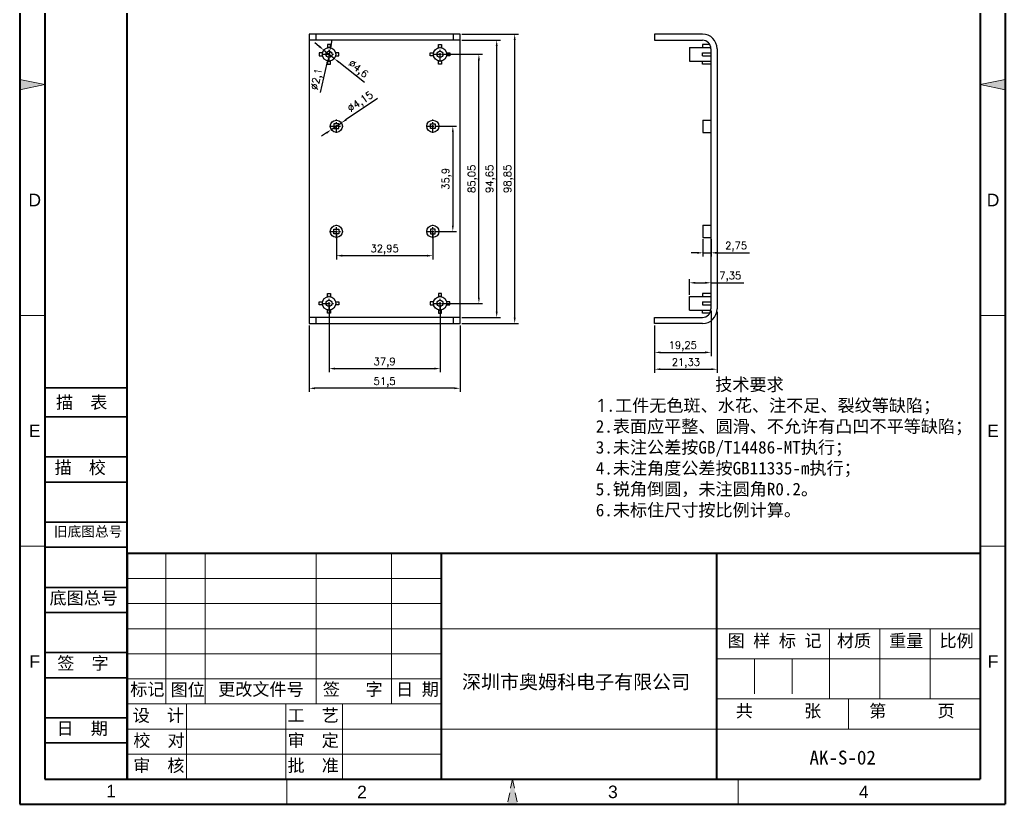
# Model space of a CAD drawing. Header units: millimetres. Extents: x 47619 to 47956, y -471 to 20.
# Drawn here: x 47619.1 to 47955.6, y -471.3 to -203.3 of the extents above; entities that cross this region are included whole.
import ezdxf
from ezdxf.enums import TextEntityAlignment as Align

# ---------------------------------------------------------------- set-up
doc = ezdxf.new("R2010")
doc.units = ezdxf.units.MM
for name, pattern in [('ACAD_ISO10W100', [18, 12, -3, 0, -3]), ('CENTER', [50.8, 31.75, -6.35, 6.35, -6.35]), ('HIDDEN2', [4.7625, 3.175, -1.5875])]:
    doc.linetypes.add(name, pattern=pattern)
for name, color, linetype, lineweight in [('dim', 82, 'Continuous', 9), ('图层1', 7, 'ACAD_ISO10W100', 15), ('图层2', 7, 'Continuous', 30), ('图层3', 7, 'Continuous', 15), ('图层4', 7, 'Continuous', 40), ('图层5', 7, 'HIDDEN2', 15)]:
    doc.layers.add(name, color=color, linetype=linetype, lineweight=lineweight)
doc.layers.add('尺寸线', color=7, linetype='Continuous')
doc.styles.get("Standard").update_dxf_attribs({"font": 'txt', "bigfont": 'gbcbig.shx'})
doc.styles.add('样式 3', font='arial.ttf', dxfattribs={"height": 3.8})
doc.dimstyles.new('ISO-25', dxfattribs={"dimtxt": 2.5, "dimasz": 2.5, "dimexe": 1.25, "dimexo": 0.625, "dimtad": 1, "dimtxsty": 'Standard', "dimcen": 2.5, "dimadec": 0, "dimazin": 0, "dimtfac": 1, "dimtmove": 0, "dimatfit": 3, "dimfxl": 1, "dimarcsym": 0})

# ---------------------------------------------------------------- blocks, each defined once
blk = doc.blocks.new('*D3837')
at = {"layer": 'Defpoints', "color": 0, "transparency": 16777216}
for p in [(47769.41, -208.26), (47788.07, -208.26), (47769.41, -307.11)]:
    blk.add_point(p, dxfattribs=at)
at = {"layer": 'dim', "color": 0, "lineweight": -2, "transparency": 16777216}
for p, q in [((47770.03, -208.26), (47789.32, -208.26)), ((47788.07, -305.11), (47788.07, -210.26)), ((47770.03, -307.11), (47789.32, -307.11))]:
    blk.add_line(p, q, dxfattribs=at)
at = {"layer": 'dim', "color": 0, "transparency": 16777216}
for points in [[(47787.74, -210.26), (47788.4, -210.26), (47788.07, -208.26)], [(47787.74, -305.11), (47788.4, -305.11), (47788.07, -307.11)]]:
    blk.add_solid(points, dxfattribs=at)
at = {"layer": 'dim', "color": 0, "transparency": 16777216, "insert": (47785.99, -257.68), "char_height": 2.5, "attachment_point": 5, "rotation": 90}
blk.add_mtext('98,85', dxfattribs=at)
blk = doc.blocks.new('*D3838')
at = {"layer": 'Defpoints', "color": 0, "transparency": 16777216}
for p in [(47769.41, -210.36), (47781.93, -210.36), (47769.41, -305.01)]:
    blk.add_point(p, dxfattribs=at)
at = {"layer": 'dim', "color": 0, "lineweight": -2, "transparency": 16777216}
for p, q in [((47770.03, -210.36), (47783.18, -210.36)), ((47781.93, -303.01), (47781.93, -212.36)), ((47770.03, -305.01), (47783.18, -305.01))]:
    blk.add_line(p, q, dxfattribs=at)
at = {"layer": 'dim', "color": 0, "transparency": 16777216}
for points in [[(47781.59, -212.36), (47782.26, -212.36), (47781.93, -210.36)], [(47781.59, -303.01), (47782.26, -303.01), (47781.93, -305.01)]]:
    blk.add_solid(points, dxfattribs=at)
at = {"layer": 'dim', "color": 0, "transparency": 16777216, "insert": (47779.84, -257.68), "char_height": 2.5, "attachment_point": 5, "rotation": 90}
blk.add_mtext('94,65', dxfattribs=at)
blk = doc.blocks.new('*D3839')
at = {"layer": 'Defpoints', "color": 0, "transparency": 16777216}
for p in [(47762.61, -215.16), (47775.85, -215.16), (47762.61, -300.21)]:
    blk.add_point(p, dxfattribs=at)
at = {"layer": 'dim', "color": 0, "lineweight": -2, "transparency": 16777216}
for p, q in [((47763.23, -215.16), (47777.1, -215.16)), ((47775.85, -298.21), (47775.85, -217.16)), ((47763.23, -300.21), (47777.1, -300.21))]:
    blk.add_line(p, q, dxfattribs=at)
at = {"layer": 'dim', "color": 0, "transparency": 16777216}
for points in [[(47775.51, -217.16), (47776.18, -217.16), (47775.85, -215.16)], [(47775.51, -298.21), (47776.18, -298.21), (47775.85, -300.21)]]:
    blk.add_solid(points, dxfattribs=at)
at = {"layer": 'dim', "color": 0, "transparency": 16777216, "insert": (47773.76, -257.68), "char_height": 2.5, "attachment_point": 5, "rotation": 90}
blk.add_mtext('85,05', dxfattribs=at)
blk = doc.blocks.new('*D3840')
at = {"layer": 'Defpoints', "color": 0, "transparency": 16777216}
for p in [(47760.13, -239.73), (47760.13, -275.63), (47766.95, -275.63)]:
    blk.add_point(p, dxfattribs=at)
at = {"layer": 'dim', "color": 0, "lineweight": -2, "transparency": 16777216}
for p, q in [((47760.76, -239.73), (47768.2, -239.73)), ((47766.95, -241.73), (47766.95, -273.63)), ((47760.76, -275.63), (47768.2, -275.63))]:
    blk.add_line(p, q, dxfattribs=at)
at = {"layer": 'dim', "color": 0, "transparency": 16777216}
for points in [[(47766.62, -241.73), (47767.28, -241.73), (47766.95, -239.73)], [(47766.62, -273.63), (47767.28, -273.63), (47766.95, -275.63)]]:
    blk.add_solid(points, dxfattribs=at)
at = {"layer": 'dim', "color": 0, "transparency": 16777216, "insert": (47764.87, -257.68), "char_height": 2.5, "attachment_point": 5, "rotation": 90}
blk.add_mtext('35,9', dxfattribs=at)
blk = doc.blocks.new('*D3841')
at = {"layer": 'Defpoints', "color": 0, "transparency": 16777216}
for p in [(47717.91, -307.11), (47769.41, -307.11), (47717.91, -329.2)]:
    blk.add_point(p, dxfattribs=at)
at = {"layer": 'dim', "color": 0, "lineweight": -2, "transparency": 16777216}
for p, q in [((47717.91, -307.73), (47717.91, -330.45)), ((47769.41, -307.73), (47769.41, -330.45)), ((47767.41, -329.2), (47719.91, -329.2))]:
    blk.add_line(p, q, dxfattribs=at)
at = {"layer": 'dim', "color": 0, "transparency": 16777216}
for points in [[(47719.91, -328.87), (47719.91, -329.54), (47717.91, -329.2)], [(47767.41, -328.87), (47767.41, -329.54), (47769.41, -329.2)]]:
    blk.add_solid(points, dxfattribs=at)
at = {"layer": 'dim', "color": 0, "transparency": 16777216, "insert": (47743.66, -327.12), "char_height": 2.5, "attachment_point": 5}
blk.add_mtext('51,5', dxfattribs=at)
blk = doc.blocks.new('*D3842')
at = {"layer": 'Defpoints', "color": 0, "transparency": 16777216}
for p in [(47724.71, -300.21), (47762.61, -300.21), (47762.61, -322.48)]:
    blk.add_point(p, dxfattribs=at)
at = {"layer": 'dim', "color": 0, "lineweight": -2, "transparency": 16777216}
for p, q in [((47724.71, -300.83), (47724.71, -323.73)), ((47762.61, -300.83), (47762.61, -323.73)), ((47726.71, -322.48), (47760.61, -322.48))]:
    blk.add_line(p, q, dxfattribs=at)
at = {"layer": 'dim', "color": 0, "transparency": 16777216}
for points in [[(47726.71, -322.15), (47726.71, -322.82), (47724.71, -322.48)], [(47760.61, -322.15), (47760.61, -322.82), (47762.61, -322.48)]]:
    blk.add_solid(points, dxfattribs=at)
at = {"layer": 'dim', "color": 0, "transparency": 16777216, "insert": (47743.66, -320.4), "char_height": 2.5, "attachment_point": 5}
blk.add_mtext('37,9', dxfattribs=at)
blk = doc.blocks.new('*D3843')
at = {"layer": 'Defpoints', "color": 0, "transparency": 16777216}
for p in [(47727.18, -275.63), (47760.13, -275.63), (47727.18, -283.92)]:
    blk.add_point(p, dxfattribs=at)
at = {"layer": 'dim', "color": 0, "lineweight": -2, "transparency": 16777216}
for p, q in [((47727.18, -276.26), (47727.18, -285.17)), ((47760.13, -276.26), (47760.13, -285.17)), ((47758.13, -283.92), (47729.18, -283.92))]:
    blk.add_line(p, q, dxfattribs=at)
at = {"layer": 'dim', "color": 0, "transparency": 16777216}
for points in [[(47729.18, -283.59), (47729.18, -284.26), (47727.18, -283.92)], [(47758.13, -283.59), (47758.13, -284.26), (47760.13, -283.92)]]:
    blk.add_solid(points, dxfattribs=at)
at = {"layer": 'dim', "color": 0, "transparency": 16777216, "insert": (47743.66, -281.84), "char_height": 2.5, "attachment_point": 5}
blk.add_mtext('32,95', dxfattribs=at)
blk = doc.blocks.new('*D3844')
at = {"layer": 'Defpoints', "color": 0, "transparency": 16777216}
for p in [(47857.17, -302.51), (47835.84, -307.11), (47857.17, -322.7)]:
    blk.add_point(p, dxfattribs=at)
at = {"layer": 'dim', "color": 0, "lineweight": -2, "transparency": 16777216}
for p, q in [((47857.17, -303.13), (47857.17, -323.95)), ((47835.84, -307.73), (47835.84, -323.95)), ((47837.84, -322.7), (47855.17, -322.7))]:
    blk.add_line(p, q, dxfattribs=at)
at = {"layer": 'dim', "color": 0, "transparency": 16777216}
for points in [[(47837.84, -322.37), (47837.84, -323.03), (47835.84, -322.7)], [(47855.17, -322.37), (47855.17, -323.03), (47857.17, -322.7)]]:
    blk.add_solid(points, dxfattribs=at)
at = {"layer": 'dim', "color": 0, "transparency": 16777216, "insert": (47846.51, -320.62), "char_height": 2.5, "attachment_point": 5}
blk.add_mtext('21,33', dxfattribs=at)
blk = doc.blocks.new('*D3845')
at = {"layer": 'Defpoints', "color": 0, "transparency": 16777216}
for p in [(47855.09, -302.11), (47835.84, -307.73), (47855.09, -316.95)]:
    blk.add_point(p, dxfattribs=at)
at = {"layer": 'dim', "color": 0, "lineweight": -2, "transparency": 16777216}
for p, q in [((47855.09, -302.73), (47855.09, -318.2)), ((47835.84, -308.36), (47835.84, -318.2)), ((47837.84, -316.95), (47853.09, -316.95))]:
    blk.add_line(p, q, dxfattribs=at)
at = {"layer": 'dim', "color": 0, "transparency": 16777216}
for points in [[(47837.84, -316.61), (47837.84, -317.28), (47835.84, -316.95)], [(47853.09, -316.61), (47853.09, -317.28), (47855.09, -316.95)]]:
    blk.add_solid(points, dxfattribs=at)
at = {"layer": 'dim', "color": 0, "transparency": 16777216, "insert": (47845.46, -314.86), "char_height": 2.5, "attachment_point": 5}
blk.add_mtext('19,25', dxfattribs=at)
blk = doc.blocks.new('*D3846')
at = {"layer": 'Defpoints', "color": 0, "transparency": 16777216}
for p in [(47855.09, -293.18), (47847.74, -297.91), (47855.09, -296.86)]:
    blk.add_point(p, dxfattribs=at)
at = {"layer": 'dim', "color": 0, "lineweight": -2, "transparency": 16777216}
for p, q in [((47847.74, -297.28), (47847.74, -291.93)), ((47855.09, -296.23), (47855.09, -291.93)), ((47849.74, -293.18), (47853.09, -293.18)), ((47855.09, -293.18), (47866.26, -293.18))]:
    blk.add_line(p, q, dxfattribs=at)
at = {"layer": 'dim', "color": 0, "transparency": 16777216}
for points in [[(47849.74, -292.85), (47849.74, -293.51), (47847.74, -293.18)], [(47853.09, -292.85), (47853.09, -293.51), (47855.09, -293.18)]]:
    blk.add_solid(points, dxfattribs=at)
at = {"layer": 'dim', "color": 0, "transparency": 16777216, "insert": (47861.67, -291.1), "char_height": 2.5, "attachment_point": 5}
blk.add_mtext('7,35', dxfattribs=at)
blk = doc.blocks.new('*D3847')
at = {"layer": 'Defpoints', "color": 0, "transparency": 16777216}
for p in [(47852.34, -277.71), (47855.09, -277.71), (47855.09, -282.95)]:
    blk.add_point(p, dxfattribs=at)
at = {"layer": 'dim', "color": 0, "lineweight": -2, "transparency": 16777216}
for p, q in [((47852.34, -278.33), (47852.34, -284.2)), ((47855.09, -278.33), (47855.09, -284.2)), ((47850.34, -282.95), (47848.34, -282.95)), ((47852.34, -282.95), (47855.09, -282.95)), ((47857.09, -282.95), (47868.26, -282.95))]:
    blk.add_line(p, q, dxfattribs=at)
at = {"layer": 'dim', "color": 0, "transparency": 16777216}
for points in [[(47850.34, -282.62), (47850.34, -283.28), (47852.34, -282.95)], [(47857.09, -282.62), (47857.09, -283.28), (47855.09, -282.95)]]:
    blk.add_solid(points, dxfattribs=at)
at = {"layer": 'dim', "color": 0, "transparency": 16777216, "insert": (47863.67, -280.87), "char_height": 2.5, "attachment_point": 5}
blk.add_mtext('2,75', dxfattribs=at)
blk = doc.blocks.new('*D3848')
at = {"layer": 'Defpoints', "color": 0, "transparency": 16777216}
for p in [(47722.91, -213.72), (47726.5, -216.59)]:
    blk.add_point(p, dxfattribs=at)
at = {"layer": 'dim', "color": 0, "lineweight": -2, "transparency": 16777216}
for p, q in [((47721.35, -212.47), (47719.79, -211.21)), ((47722.91, -213.72), (47726.5, -216.59)), ((47736.77, -224.83), (47728.06, -217.85))]:
    blk.add_line(p, q, dxfattribs=at)
at = {"layer": 'dim', "color": 0, "transparency": 16777216}
for points in [[(47721.56, -212.21), (47721.14, -212.73), (47722.91, -213.72)], [(47728.27, -217.59), (47727.85, -218.11), (47726.5, -216.59)]]:
    blk.add_solid(points, dxfattribs=at)
at = {"layer": 'dim', "color": 0, "transparency": 16777216, "insert": (47734.5, -220.34), "char_height": 2.5, "attachment_point": 5, "rotation": 321.2682}
blk.add_mtext('∅4,6', dxfattribs=at)
blk = doc.blocks.new('*D3849')
at = {"layer": 'Defpoints', "color": 0, "transparency": 16777216}
for p in [(47724.93, -214.13), (47724.48, -216.18)]:
    blk.add_point(p, dxfattribs=at)
at = {"layer": 'dim', "color": 0, "lineweight": -2, "transparency": 16777216}
for p, q in [((47725.36, -212.18), (47725.79, -210.22)), ((47724.93, -214.13), (47724.48, -216.18)), ((47721.83, -228.23), (47724.05, -218.13))]:
    blk.add_line(p, q, dxfattribs=at)
at = {"layer": 'dim', "color": 0, "transparency": 16777216}
for points in [[(47725.04, -212.11), (47725.69, -212.25), (47724.93, -214.13)], [(47723.73, -218.06), (47724.38, -218.21), (47724.48, -216.18)]]:
    blk.add_solid(points, dxfattribs=at)
at = {"layer": 'dim', "color": 0, "transparency": 16777216, "insert": (47720.69, -223.71), "char_height": 2.5, "attachment_point": 5, "rotation": 77.5998}
blk.add_mtext('∅2,1', dxfattribs=at)
blk = doc.blocks.new('*D3850')
at = {"layer": 'Defpoints', "color": 0, "transparency": 16777216}
for p in [(47728.9, -238.57), (47725.46, -240.89)]:
    blk.add_point(p, dxfattribs=at)
at = {"layer": 'dim', "color": 0, "lineweight": -2, "transparency": 16777216}
for p, q in [((47741.2, -230.27), (47730.56, -237.45)), ((47725.46, -240.89), (47728.9, -238.57)), ((47723.8, -242.01), (47722.15, -243.13))]:
    blk.add_line(p, q, dxfattribs=at)
at = {"layer": 'dim', "color": 0, "transparency": 16777216}
for points in [[(47730.37, -237.17), (47730.75, -237.73), (47728.9, -238.57)], [(47723.62, -241.73), (47723.99, -242.29), (47725.46, -240.89)]]:
    blk.add_solid(points, dxfattribs=at)
at = {"layer": 'dim', "color": 0, "transparency": 16777216, "insert": (47735.54, -231.57), "char_height": 2.5, "attachment_point": 5, "rotation": 34.0253}
blk.add_mtext('∅4,15', dxfattribs=at)

msp = doc.modelspace()

# ---------------------------------------------------------------- hatches: boundary and pattern name
at = {"layer": '图层1'}
for points in [[(47627.651, -225.505), (47619.085, -223.742), (47619.085, -227.268)], [(47946.993, -225.505), (47955.559, -223.742), (47955.559, -227.268)]]:
    msp.add_hatch(color=0, dxfattribs=at).paths.add_polyline_path(points)
at = {"layer": '图层5'}
msp.add_hatch(color=0, dxfattribs=at).paths.add_polyline_path([(47787.322, -462.699), (47785.559, -471.265), (47789.085, -471.265)])

# ---------------------------------------------------------------- linework, layer by layer
for p, q in [((47720.257, -210.356), (47720.257, -208.256)), ((47767.057, -208.256), (47767.057, -210.356)), ((47852.189, -208.256), (47835.839, -208.256)), ((47835.839, -208.256), (47835.839, -210.356)), ((47769.407, -210.356), (47717.907, -210.356)), ((47835.839, -210.356), (47852.189, -210.356)), ((47854.701, -211.806), (47852.189, -211.806)), ((47852.189, -211.806), (47852.189, -212.856)), ((47847.739, -212.856), (47855.062, -212.856)), ((47847.739, -212.856), (47847.739, -217.456)), ((47852.189, -215.656), (47852.189, -214.656)), ((47852.189, -214.656), (47855.089, -214.656)), ((47855.089, -213.256), (47855.089, -302.106)), ((47857.189, -213.256), (47857.189, -302.106)), ((47847.739, -217.456), (47855.089, -217.456)), ((47852.189, -215.656), (47855.089, -215.656)), ((47852.189, -218.506), (47852.189, -217.456)), ((47855.089, -218.506), (47852.189, -218.506)), ((47852.339, -237.656), (47855.089, -237.656)), ((47852.339, -237.656), (47852.339, -241.806)), ((47852.339, -241.806), (47855.089, -241.806)), ((47852.339, -273.556), (47855.089, -273.556)), ((47852.339, -273.556), (47852.339, -277.706)), ((47852.339, -277.706), (47855.089, -277.706)), ((47847.739, -297.906), (47855.089, -297.906)), ((47847.739, -302.506), (47847.739, -297.906)), ((47855.089, -296.856), (47852.189, -296.856)), ((47852.189, -296.856), (47852.189, -297.906)), ((47847.739, -302.506), (47855.062, -302.506)), ((47852.189, -299.706), (47852.189, -300.706)), ((47852.189, -299.706), (47855.089, -299.706)), ((47852.189, -300.706), (47855.089, -300.706)), ((47852.189, -303.556), (47852.189, -302.506)), ((47857.173, -302.506), (47857.189, -302.506)), ((47769.407, -305.006), (47717.907, -305.006)), ((47720.257, -307.106), (47720.257, -305.006)), ((47767.057, -305.006), (47767.057, -307.106)), ((47835.839, -307.106), (47835.839, -305.006)), ((47835.839, -305.006), (47852.189, -305.006)), ((47854.701, -303.556), (47852.189, -303.556)), ((47852.189, -307.106), (47835.839, -307.106))]:
    msp.add_line(p, q)
at = {"color": 1, "linetype": 'CENTER', "ltscale": 0.092}
for p, q in [((47722.177, -215.156), (47727.237, -215.156)), ((47724.707, -217.686), (47724.707, -212.626)), ((47760.077, -215.156), (47765.137, -215.156)), ((47762.607, -217.686), (47762.607, -212.626)), ((47724.707, -302.736), (47724.707, -297.676)), ((47762.607, -302.736), (47762.607, -297.676)), ((47722.177, -300.206), (47727.237, -300.206)), ((47760.077, -300.206), (47765.137, -300.206))]:
    msp.add_line(p, q, dxfattribs=at)
at = {"color": 1, "linetype": 'CENTER', "ltscale": 0.083}
for p, q in [((47727.182, -242.013), (47727.182, -237.448)), ((47760.132, -242.013), (47760.132, -237.448)), ((47724.9, -239.731), (47729.465, -239.731)), ((47757.85, -239.731), (47762.415, -239.731)), ((47724.9, -275.631), (47729.465, -275.631)), ((47727.182, -277.913), (47727.182, -273.348)), ((47757.85, -275.631), (47762.415, -275.631)), ((47760.132, -277.913), (47760.132, -273.348))]:
    msp.add_line(p, q, dxfattribs=at)
for points in [[(47717.907, -307.106), (47769.407, -307.106), (47769.407, -208.256), (47717.907, -208.256)], [(47727.982, -238.931), (47726.382, -238.931), (47726.382, -240.531), (47727.982, -240.531)], [(47759.332, -238.931), (47760.932, -238.931), (47760.932, -240.531), (47759.332, -240.531)], [(47727.982, -276.431), (47726.382, -276.431), (47726.382, -274.831), (47727.982, -274.831)], [(47759.332, -276.431), (47760.932, -276.431), (47760.932, -274.831), (47759.332, -274.831)]]:
    msp.add_lwpolyline(points, close=True)
for points in [[(47725.207, -212.911), (47725.207, -211.806), (47724.207, -211.806), (47724.207, -212.911)], [(47762.107, -212.911), (47762.107, -211.806), (47763.107, -211.806), (47763.107, -212.911)], [(47722.462, -214.656), (47721.357, -214.656), (47721.357, -215.656), (47722.462, -215.656)], [(47726.952, -215.656), (47728.057, -215.656), (47728.057, -214.656), (47726.952, -214.656)], [(47760.362, -215.656), (47759.257, -215.656), (47759.257, -214.656), (47760.362, -214.656)], [(47764.852, -214.656), (47765.957, -214.656), (47765.957, -215.656), (47764.852, -215.656)], [(47724.207, -217.401), (47724.207, -218.506), (47725.207, -218.506), (47725.207, -217.401)], [(47763.107, -217.401), (47763.107, -218.506), (47762.107, -218.506), (47762.107, -217.401)], [(47724.207, -297.961), (47724.207, -296.856), (47725.207, -296.856), (47725.207, -297.961)], [(47763.107, -297.961), (47763.107, -296.856), (47762.107, -296.856), (47762.107, -297.961)], [(47722.462, -300.706), (47721.357, -300.706), (47721.357, -299.706), (47722.462, -299.706)], [(47725.207, -302.451), (47725.207, -303.556), (47724.207, -303.556), (47724.207, -302.451)], [(47726.952, -299.706), (47728.057, -299.706), (47728.057, -300.706), (47726.952, -300.706)], [(47760.362, -299.706), (47759.257, -299.706), (47759.257, -300.706), (47760.362, -300.706)], [(47762.107, -302.451), (47762.107, -303.556), (47763.107, -303.556), (47763.107, -302.451)], [(47764.852, -300.706), (47765.957, -300.706), (47765.957, -299.706), (47764.852, -299.706)]]:
    msp.add_lwpolyline(points)
for centre, radius in [((47724.707, -215.156), 2.3), ((47724.707, -215.156), 1.05), ((47762.607, -215.156), 2.3), ((47762.607, -215.156), 1.05), ((47727.182, -239.731), 2.075), ((47760.132, -239.731), 2.075), ((47727.182, -275.631), 2.075), ((47760.132, -275.631), 2.075), ((47724.707, -300.206), 2.3), ((47724.707, -300.206), 1.05), ((47762.607, -300.206), 2.3), ((47762.607, -300.206), 1.05)]:
    msp.add_circle(centre, radius)
for centre, radius, start, end in [((47852.189, -213.256), 5, 0, 90), ((47852.189, -213.256), 2.9, 0, 90), ((47852.189, -302.106), 5, 270, 0), ((47852.189, -302.106), 2.9, 270, 0)]:
    msp.add_arc(centre, radius, start, end)
at = {"layer": '图层1', "color": 0}
for p, q in [((47627.651, -225.505), (47619.085, -223.742)), ((47946.993, -225.505), (47955.559, -223.742)), ((47627.651, -225.505), (47619.085, -227.268)), ((47946.993, -225.505), (47955.559, -227.268)), ((47627.651, -304.313), (47619.085, -304.313)), ((47955.559, -304.313), (47946.993, -304.313)), ((47627.651, -383.121), (47619.085, -383.121)), ((47955.559, -383.121), (47946.993, -383.121)), ((47869.898, -421.582), (47869.898, -435.288)), ((47882.747, -421.582), (47882.747, -435.288)), ((47682.38, -437.001), (47682.38, -428.435)), ((47682.38, -437.001), (47682.38, -428.435))]:
    msp.add_line(p, q, dxfattribs=at)
at = {"layer": '图层2', "color": 0}
for p, q in [((47655.767, -329.069), (47627.651, -329.069)), ((47655.767, -338.955), (47627.651, -338.955)), ((47655.767, -338.955), (47640.831, -338.955)), ((47655.767, -352.661), (47627.651, -352.661)), ((47655.767, -361.227), (47627.651, -361.227)), ((47655.767, -361.227), (47640.831, -361.227)), ((47655.767, -361.227), (47640.831, -361.227)), ((47655.767, -374.933), (47627.651, -374.933)), ((47655.767, -383.499), (47627.651, -383.499)), ((47655.767, -383.499), (47640.831, -383.499)), ((47655.767, -397.204), (47627.651, -397.204)), ((47655.767, -405.77), (47627.651, -405.77)), ((47655.767, -405.77), (47640.831, -405.77)), ((47655.767, -419.476), (47627.651, -419.476)), ((47655.767, -428.042), (47627.651, -428.042)), ((47655.767, -428.042), (47640.831, -428.042)), ((47655.767, -441.748), (47627.651, -441.748)), ((47655.767, -450.314), (47627.651, -450.314))]:
    msp.add_line(p, q, dxfattribs=at)
at = {"layer": '图层3', "color": 0}
for p, q in [((47668.942, -437.001), (47668.942, -385.605)), ((47682.38, -428.435), (47682.38, -385.605)), ((47720.263, -436.899), (47720.263, -385.605)), ((47745.961, -436.875), (47745.961, -385.605)), ((47763.093, -394.171), (47655.767, -394.171)), ((47763.093, -402.737), (47655.767, -402.737)), ((47763.093, -402.737), (47655.767, -402.737)), ((47763.093, -411.303), (47655.767, -411.303)), ((47742.288, -411.303), (47946.993, -411.303)), ((47895.596, -411.303), (47895.596, -435.288)), ((47912.728, -411.303), (47912.728, -435.288)), ((47929.861, -411.303), (47929.861, -435.288)), ((47763.093, -419.869), (47655.767, -419.869)), ((47946.993, -421.582), (47857.049, -421.582)), ((47895.596, -421.582), (47895.596, -435.288)), ((47763.093, -428.435), (47655.767, -428.435)), ((47763.093, -437.001), (47655.767, -437.001)), ((47676.001, -462.699), (47676.001, -437.001)), ((47709.945, -462.699), (47709.945, -436.899)), ((47729.264, -462.597), (47729.264, -436.899)), ((47946.993, -435.288), (47857.049, -435.288)), ((47902.021, -435.288), (47902.021, -445.567)), ((47763.093, -445.567), (47655.767, -445.567)), ((47763.093, -445.567), (47656.232, -445.567)), ((47742.288, -445.567), (47946.993, -445.567)), ((47655.767, -450.314), (47655.524, -450.314)), ((47763.093, -454.133), (47655.767, -454.133)), ((47710.227, -462.699), (47710.227, -471.265)), ((47864.416, -462.699), (47864.416, -471.265)), ((47864.416, -462.699), (47864.416, -471.265))]:
    msp.add_line(p, q, dxfattribs=at)
at = {"layer": '图层4', "color": 0}
for p, q in [((47655.767, -462.699), (47655.767, 11.688)), ((47655.767, -385.605), (47655.767, -462.699)), ((47946.993, -385.605), (47655.767, -385.605)), ((47818.103, -385.605), (47663.915, -385.605)), ((47763.093, -462.699), (47763.093, -385.605)), ((47857.049, -462.699), (47857.049, -385.605)), ((47655.767, -421.582), (47655.767, -462.699))]:
    msp.add_line(p, q, dxfattribs=at)
at = {"layer": '图层5', "color": 0}
for p, q in [((47763.093, -437.001), (47655.767, -437.001)), ((47787.322, -462.699), (47785.559, -471.265)), ((47787.322, -462.699), (47789.085, -471.265))]:
    msp.add_line(p, q, dxfattribs=at)
at = {"layer": '尺寸线', "color": 0, "lineweight": 40}
for p, q in [((47619.085, 20.254), (47619.085, -471.265)), ((47955.559, 20.254), (47955.559, -471.265)), ((47627.651, 11.688), (47627.651, -462.699)), ((47946.993, 11.688), (47946.993, -462.699)), ((47627.651, -462.699), (47946.993, -462.699)), ((47619.085, -471.265), (47955.559, -471.265))]:
    msp.add_line(p, q, dxfattribs=at)

# ---------------------------------------------------------------- texts
at = {"layer": '图层1', "color": 0, "style": '样式 3'}
for s, p in [('D', (47624.21, -264.909)), ('D', (47951.383, -264.909)), ('E', (47624.21, -343.717)), ('E', (47951.383, -343.717)), ('F', (47624.21, -422.524)), ('F', (47951.383, -422.524))]:
    msp.add_text(s, height=4.283, dxfattribs=at).set_placement(p, align=Align.MIDDLE)
at = {"layer": '图层1', "color": 0, "attachment_point": 1}
for s, insert, char_height, width in [('{\\fSimSun|b0|i0|c134|p2;图 样 标 记}', (47860.728, -413.247), 4.28302, 53.13738), ('{\\fSimSun|b0|i0|c134|p2;材质 }', (47898.084, -413.265), 4.28302, 35.72091), ('{\\fSimSun|b0|i0|c134|p2;深圳市奥姆科电子有限公司}', (47770.081, -427.085), 4.75891, 89.92113), ('{\\fSimSun|b0|i0|c134|p2;标记}', (47656.818, -429.856), 4.28302, 11.99246), ('{\\fSimSun|b0|i0|c134|p2;图位}', (47670.573, -430.029), 4.28302, 11.99246), ('{\\fSimSun|b0|i0|c134|p2;更改文件号}', (47686.834, -429.856), 4.28302, 35.72091), ('{\\fSimSun|b0|i0|c134|p2;AK-S-02}', (47888.722, -452.929), 4.75891, 59.04154), ('{\\fSimSun|b0|i0|c134|p2;审  核}', (47657.826, -455.878), 4.28302, 34.73239), ('{\\fSimSun|b0|i0|c134|p2;批  准}', (47710.519, -455.878), 4.28302, 35.72091)]:
    msp.add_mtext(s, dxfattribs=dict(at, insert=insert, char_height=char_height, width=width))
at = {"layer": '图层2', "color": 0, "attachment_point": 1}
for s, insert, char_height, width in [('{\\fSimSun|b0|i0|c134|p2;描\\fSimSun|b0|i0|c0|p2;  \\fSimSun|b0|i0|c134|p2;表}', (47631.479, -331.86), 4.28297, 47.9936), ('{\\fSimSun|b0|i0|c134|p2;描\\fSimSun|b0|i0|c0|p2;  \\fSimSun|b0|i0|c134|p2;校}', (47630.991, -354.131), 4.28297, 47.9936), ('{\\fSimSun|b0|i0|c134|p2;旧底图总号}', (47630.75, -376.403), 3.42642, 47.9936), ('{\\fSimSun|b0|i0|c134|p2;底图总号}', (47629.264, -398.674), 4.28297, 47.9936), ('{\\fSimSun|b0|i0|c134|p2;重量 }', (47915.867, -413.265), 4.28302, 35.72091), ('{\\fSimSun|b0|i0|c134|p2;比例 }', (47933.099, -413.265), 4.28302, 35.72091), ('{\\fSimSun|b0|i0|c134|p2;签\\fSimSun|b0|i0|c0|p2;  \\fSimSun|b0|i0|c134|p2;字}', (47631.917, -420.946), 4.28297, 47.9936), ('{\\fSimSun|b0|i0|c134|p2;签   字}', (47722.55, -429.856), 4.28302, 35.72091), ('{\\fSimSun|b0|i0|c134|p2;日 期}', (47747.569, -429.856), 4.28302, 35.72091), ('{\\fSimSun|b0|i0|c134|p2;共      张}', (47863.551, -437.232), 4.28302, 47.38766), ('{\\fSimSun|b0|i0|c134|p2;第      页}', (47909.093, -437.232), 4.28302, 43.98508), ('{\\fSimSun|b0|i0|c134|p2;设  计}', (47657.66, -438.745), 4.28302, 33.20026), ('{\\fSimSun|b0|i0|c134|p2;工  艺}', (47710.519, -438.745), 4.28302, 35.72091), ('{\\fSimSun|b0|i0|c134|p2;日\\fSimSun|b0|i0|c0|p2;  \\fSimSun|b0|i0|c134|p2;期}', (47631.673, -443.217), 4.28297, 47.9936), ('{\\fSimSun|b0|i0|c134|p2;校  对}', (47657.867, -447.312), 4.28302, 31.05498), ('{\\fSimSun|b0|i0|c134|p2;审  定}', (47710.519, -447.312), 4.28302, 35.72091)]:
    msp.add_mtext(s, dxfattribs=dict(at, insert=insert, char_height=char_height, width=width))
at = {"layer": '图层3', "color": 0, "insert": (47815.745, -325.789), "char_height": 4.28302, "width": 202.86245, "attachment_point": 1}
msp.add_mtext('{\\fSimSun|b0|i0|c134|p54;              技术要求\\P}1{\\fSimSun|b0|i0|c134|p54;.工件无色斑、水花、注不足、裂纹等缺陷；\\P2.表面应平整、圆滑、不允许有凸凹不平等缺陷；\\P3.未注公差按GB/T14486-MT执行；\\P4.未注角度公差按GB11335-m执行；\\P5.锐角倒圆，未注圆角R0.2。}\\P{\\fSimSun|b0|i0|c134|p2;6.未标住尺寸按比例计算。}', dxfattribs=at)
at = {"layer": '图层5', "color": 0, "style": '样式 3'}
for s, p in [('1', (47650.265, -466.758)), ('2', (47735.925, -467.014)), ('3', (47821.586, -467.014)), ('4', (47907.246, -467.014))]:
    msp.add_text(s, height=4.283, dxfattribs=at).set_placement(p, align=Align.MIDDLE)

# ---------------------------------------------------------------- dimensions: what is measured, and where the dimension line sits
at = {"layer": 'dim'}
for base, p1, p2, picture, middle in [((47788.069, -208.256), (47769.407, -307.106), (47769.407, -208.256), '*D3837', (47785.986, -257.681)), ((47781.926, -210.356), (47769.407, -305.006), (47769.407, -210.356), '*D3838', (47779.843, -257.681)), ((47775.847, -215.156), (47762.607, -300.206), (47762.607, -215.156), '*D3839', (47773.764, -257.681)), ((47766.95, -275.631), (47760.132, -239.731), (47760.132, -275.631), '*D3840', (47764.867, -257.681))]:
    dim = msp.add_linear_dim(base=base, p1=p1, p2=p2, angle=90, dimstyle='ISO-25', override={"dimasz": 2}, dxfattribs=at)
    dim.commit()
    dim.dimension.update_dxf_attribs({"geometry": picture, "text_midpoint": middle})
for p1, p2, picture, middle in [((47724.933, -214.13), (47724.482, -216.181), '*D3849', (47720.693, -223.71)), ((47722.913, -213.717), (47726.501, -216.595), '*D3848', (47734.501, -220.34)), ((47725.463, -240.892), (47728.902, -238.57), '*D3850', (47735.541, -231.574))]:
    dim = msp.add_diameter_dim_2p(p1=p1, p2=p2, dimstyle='ISO-25', override={"dimasz": 2}, dxfattribs=at)
    dim.commit()
    dim.dimension.update_dxf_attribs({"geometry": picture, "text_midpoint": middle})
for base, p1, p2, picture, middle in [((47727.182, -283.924), (47760.132, -275.631), (47727.182, -275.631), '*D3843', (47743.657, -281.84)), ((47855.089, -282.95), (47852.339, -277.706), (47855.089, -277.706), '*D3847', (47863.673, -280.866)), ((47855.089, -293.18), (47847.739, -297.906), (47855.089, -296.856), '*D3846', (47861.673, -291.097)), ((47762.607, -322.485), (47724.707, -300.206), (47762.607, -300.206), '*D3842', (47743.657, -320.401)), ((47855.089, -316.945), (47835.839, -307.731), (47855.089, -302.106), '*D3845', (47845.464, -314.862)), ((47857.173, -322.699), (47835.839, -307.106), (47857.173, -302.506), '*D3844', (47846.506, -320.615)), ((47717.907, -329.204), (47769.407, -307.106), (47717.907, -307.106), '*D3841', (47743.657, -327.121))]:
    dim = msp.add_linear_dim(base=base, p1=p1, p2=p2, dimstyle='ISO-25', override={"dimasz": 2}, dxfattribs=at)
    dim.commit()
    dim.dimension.update_dxf_attribs({"geometry": picture, "text_midpoint": middle})

doc.saveas('drawing.dxf')
